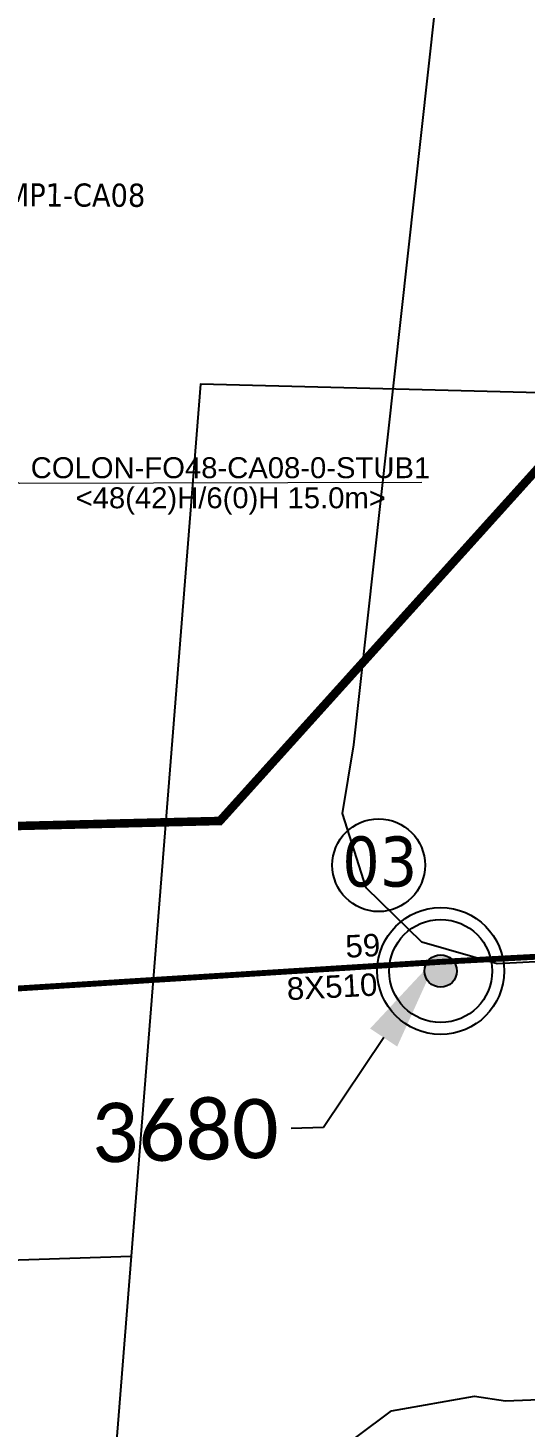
# Model space of a CAD drawing. Header units: millimetres. Extents: x -76.52126 to -76.51707, y 3.41842 to 3.42185.
# Drawn here: x -76.5195611 to -76.5194857, y 3.4202805 to 3.420493 of the extents above; entities that cross this region are included whole.
import ezdxf
from ezdxf import colors
from ezdxf.entities.mleader import LeaderData, LeaderLine
from ezdxf.enums import TextEntityAlignment as Align
from ezdxf.math import Vec2, Vec3

# ---------------------------------------------------------------- set-up
doc = ezdxf.new("R2010")
doc.units = ezdxf.units.MM
doc.linetypes.add('DASHED', pattern=[0.75, 0.5, -0.25])
for name, color, linetype in [('.AL LIMITE', 104, 'Continuous'), ('ABSCISA 48H', 1, 'Continuous'), ('CARTOGRAFIA', 252, 'Continuous'), ('COBERTURA CTO', 30, 'Continuous'), ('COBERTURA EMPALME', 2, 'Continuous'), ('EMP FTTH 144 H', 3, 'Continuous'), ('EMP FTTH 288 H', 3, 'Continuous'), ('POSTE EMCALI ENERGIA', 7, 'Continuous'), ('PUNTO CARTERA', 7, 'Continuous')]:
    doc.layers.add(name, color=color, linetype=linetype)
for name, color, linetype, lineweight in [('CB 48 H AER', 1, 'DASHED', 60), ('MARQUILLA STUB', 1, 'Continuous', 15), ('MARQUILLA STUB 48', 1, 'Continuous', 15)]:
    doc.layers.add(name, color=color, linetype=linetype, lineweight=lineweight)
doc.styles.add('Arial', font='arial.ttf')
doc.styles.add('Legend', font='calibri.ttf')
doc.styles.get("Standard").update_dxf_attribs({"font": 'arial.ttf'})
doc.styles.add('TAHOMA', font='tahoma.ttf')
doc.styles.add('TEXT VARIOS', font='tahoma.ttf', dxfattribs={"height": 0.3})

# ---------------------------------------------------------------- blocks, each defined once
blk = doc.blocks.new('EMP 288 H')
at = {"layer": 'EMP FTTH 288 H', "lineweight": 0}
h = blk.add_hatch(color=3, dxfattribs=at)
h.dxf.hatch_style = 1
h.paths.add_polyline_path([(-0.5770110365701839, -0.9515924686565995), (0.5611100033856926, -0.9610543826129287), (1.817981043483741e-10, 1.456146314637863e-10)])
h.paths.add_polyline_path([(1.817981459817375e-10, 1.456147424860887e-10), (0.5770110366865991, 0.951592468540184), (-0.5611100029200315, 0.9610543827293441)])
h = blk.add_hatch(color=3, dxfattribs=at)
h.dxf.hatch_style = 1
h.paths.add_polyline_path([(-0.9515924687730148, 0.5770110364537686), (-0.9610543826129287, -0.5611100032692774), (-1.370681346202218e-11, -5.174838335619825e-11)])
h.paths.add_polyline_path([(-1.370692448432465e-11, -5.174843886734948e-11), (0.9515924681909382, -0.577011036220938), (0.9610543829621747, 0.561110003385693)])
at = {"layer": 'EMP FTTH 288 H', "color": 3, "lineweight": 0}
for points in [[(-0.5770110365701839, -0.9515924686565995), (0.5611100033856928, -0.9610543826129287), (-0.5611100029200315, 0.9610543827293441), (0.5770110366865993, 0.9515924685401842)], [(-0.9515924687730148, 0.5770110364537686), (-0.9610543826129287, -0.5611100032692775), (0.9610543829621747, 0.5611100033856928), (0.9515924681909382, -0.577011036220938)]]:
    blk.add_lwpolyline(points, close=True, dxfattribs=at)
at = {"layer": 'EMP FTTH 288 H', "color": 3, "lineweight": 0, "style": 'TEXT VARIOS'}
for tag, p, height, rotation in [('CAPACIDAD', (-1.130268636858091, 2.538122346624732), 0.3482938376358117, 359.838245458723), ('CONSECUTIVO', (-1.144993636989966, 2.005244484520517), 0.3482938376358118, 359.9990779355788), ('MARCACION', (-1.050944172195159, 1.379094659583643), 0.3482938376358117, 0.1404788781123046)]:
    blk.add_attdef(tag, p, '', height=height, rotation=rotation, dxfattribs=at)
blk = doc.blocks.new('PUNTO CARTERA')
blk.add_circle((-5.020778246489499e-07, 5.015703301580743e-07), 1.85590673389413e-05)
at = {"style": 'TAHOMA'}
blk.add_attdef('11', (-1.506643124571383e-05, -8.025511332387936e-06), '', height=2e-05, dxfattribs=at)
blk = doc.blocks.new('EMP288 H')
at = {"layer": 'EMP FTTH 144 H', "lineweight": 0}
h = blk.add_hatch(color=3, dxfattribs=at)
h.dxf.hatch_style = 1
h.paths.add_polyline_path([(-0.5600421733101584, -0.8092789997742891), (0.3884106666669496, -0.8041008545249149), (-0.09016676788402123, -0.009738076098766868)])
h.paths.add_polyline_path([(-0.09016676788402123, -0.009738076098766868), (0.3797086373092853, 0.78980284746034), (-0.568744202784238, 0.7846247023273811)])
h.paths.add_polyline_path([(0.9813967045052223, -0.009738076098766868), (0.4461144965030499, -0.3406021854305088), (-0.08979378041063768, -0.0104874524684071)])
h = blk.add_hatch(color=3, dxfattribs=at)
h.dxf.hatch_style = 1
h.paths.add_polyline_path([(0.4456149682523929, 0.3788463903194845), (0.4456149682523929, -0.00973807621518219), (0.981396704388807, -0.009738076098766868)], flags=17)
h.paths.add_polyline_path([(0.981396704388807, -0.009738076098766868), (0.4456149682523929, -0.00973807621518219), (0.4456149682523929, -0.341615006297399)], flags=17)
h.paths.add_polyline_path([(0.4456149682523929, -0.00973807621518219), (-0.09016676788402123, -0.00973807621518219), (0.4456149682523929, -0.341615006297399)], flags=17)
h.paths.add_polyline_path([(0.5115212991955005, -0.8092789997742891), (1.459974139172608, -0.8041008545249149), (0.9813967045052223, -0.009738076098766868)])
h.paths.add_polyline_path([(0.9813967045052223, -0.009738076098766868), (1.451272109814944, 0.78980284746034), (0.5028192697214209, 0.7846247023273811)])
h.paths.add_polyline_path([(0.4456149682523929, 0.3788463903194845), (-0.09016676788402123, -0.00973807621518219), (0.4456149682523929, -0.00973807621518219)], flags=17)
h.paths.add_polyline_path([(0.4456149682523929, 0.3788463903194845), (0.4456149682523929, -0.00973807621518219)], flags=16)
edge = h.paths.add_edge_path(flags=16)
edge.add_line((-0.09016676788402123, -0.00973807621518219), (0.445614968320637, -0.009738076172750354))
edge.add_line((-0.09016676788402123, -0.00973807621518219), (0.4456149683334036, -0.3416150062427974))
edge.add_line((0.4456149682523929, -0.00973807621518219), (0.4456149682523929, -0.3416150062852292))
edge = h.paths.add_edge_path()
edge.add_line((0.9813967045052223, -0.009738076098766868), (-0.09016676790409406, -0.00973807618363054))
edge.add_line((0.4456149682523929, 0.3788463903194845), (-0.0901667679522653, -0.009738076208805069))
edge.add_line((0.981396704388807, -0.009738076098766868), (0.4456149682807649, 0.3788463903446591))
edge = h.paths.add_edge_path()
edge.add_line((0.4456149682523929, -0.341615006297399), (0.9813967043476683, -0.009738076184920175))
edge.add_line((0.981396704388807, -0.009738076098766868), (0.4456149682807649, 0.3788463903446591))
edge.add_line((0.4456149682523929, -0.00973807621518219), (0.4456149682523929, 0.3788463902706756))
edge.add_line((0.4456149682523929, -0.00973807621518219), (0.4456149682523929, -0.3416150062852292))
h.paths.add_polyline_path([(-0.09016676788402123, -0.00973807621518219), (0.4456149682523929, -0.341615006297399), (0.9813967045052223, -0.009738076098766868)])
h = blk.add_hatch(color=3, dxfattribs=at)
h.dxf.hatch_style = 1
h.paths.add_polyline_path([(0.5028162652747952, -0.805341197787822), (1.451272257196742, -0.8099056461640082), (0.9808796083675944, -0.01066892247650841)])
h.paths.add_polyline_path([(0.9808796083675944, -0.01066892247650841), (1.458942951111148, 0.7840033528348052), (0.5104869590727859, 0.7885678013274067)])
h.paths.add_polyline_path([(2.052386549010897, -0.02167581094432691), (1.513734009641247, -0.347024151966945), (0.9812448787857093, -0.01142209049318055)])
h = blk.add_hatch(color=3, dxfattribs=at)
h.dxf.hatch_style = 1
h.paths.add_polyline_path([(1.517178440641636, 0.3788463904358998), (1.517178440641636, -0.009738076098766868), (2.052960176661635, -0.009738076098766868)], flags=17)
h.paths.add_polyline_path([(2.052960176661635, -0.009738076098766868), (1.517178440758052, -0.009738076098766868), (1.517178440758052, -0.3416150061809837)], flags=17)
h.paths.add_polyline_path([(1.517178440758052, -0.009738076098766868), (0.9813967045052223, -0.009738076098766868), (1.517178440758052, -0.3416150061809837)], flags=17)
h.paths.add_polyline_path([(1.583084771584744, -0.8092789996578738), (2.531537611678267, -0.8041008545249149), (2.052960176894466, -0.009738076098766868)])
h.paths.add_polyline_path([(2.052960176894466, -0.009738076098766868), (2.522835582204188, 0.78980284746034), (1.57438274222708, 0.7846247023273811)])
h.paths.add_polyline_path([(1.517178440641636, 0.3788463904358998), (0.9813967045052223, -0.009738076098766868), (1.517178440758052, -0.009738076098766868)], flags=17)
h.paths.add_polyline_path([(1.517178440641636, 0.3788463904358998), (1.517178440641636, -0.009738076098766868)], flags=16)
edge = h.paths.add_edge_path(flags=16)
edge.add_line((0.9813967045052223, -0.009738076098766868), (1.517178440709881, -0.009738076056335032))
edge.add_line((0.9813967045052223, -0.009738076098766868), (1.517178440722647, -0.3416150061263821))
edge.add_line((1.517178440758052, -0.009738076098766868), (1.517178440758052, -0.3416150061688139))
edge = h.paths.add_edge_path()
edge.add_line((2.052960176894466, -0.009738076098766868), (0.9813967044851495, -0.00973807618363054))
edge.add_line((1.517178440641636, 0.3788463904358998), (0.9813967044369782, -0.009738076092389747))
edge.add_line((2.052960176661635, -0.009738076098766868), (1.517178440553593, 0.3788463903446591))
edge = h.paths.add_edge_path()
edge.add_line((1.517178440758052, -0.3416150061809837), (2.052960176853327, -0.009738076068504853))
edge.add_line((2.052960176661635, -0.009738076098766868), (1.517178440553593, 0.3788463903446591))
edge.add_line((1.517178440641636, -0.009738076098766868), (1.517178440641636, 0.3788463903870909))
edge.add_line((1.517178440758052, -0.009738076098766868), (1.517178440758052, -0.3416150061688139))
h.paths.add_polyline_path([(0.9813967045052223, -0.009738076098766868), (1.517178440758052, -0.3416150061809837), (2.052960176894466, -0.009738076098766868)])
h = blk.add_hatch(color=3, dxfattribs=at)
h.dxf.hatch_style = 1
h.paths.add_polyline_path([(-0.8897076915595434, 0.4601373291527473), (-0.8845295463101692, -0.4883155110571913), (-0.09016676800043655, -0.009738076098766826)])
h = blk.add_hatch(color=3, dxfattribs=at)
h.dxf.hatch_style = 1
h.paths.add_polyline_path([(2.852501100453573, -0.4796134812920733), (2.847322955204199, 0.4688393588596576), (2.052960176894466, -0.009738075982351546)])
at = {"layer": 'EMP FTTH 144 H', "color": 3, "lineweight": 0}
for points in [[(-0.5600421733101584, -0.8092789997742891), (0.3884106666669496, -0.8041008544084995), (-0.568744202784238, 0.7846247023273811), (0.3797086373092853, 0.7898028475767553)], [(0.5115212991955005, -0.8092789997742891), (1.459974139172608, -0.8041008544084995), (0.5028192697214209, 0.7846247023273811), (1.451272109814944, 0.7898028475767553)], [(1.583084771584744, -0.8092789996578738), (2.531537611678267, -0.8041008544084995), (1.57438274222708, 0.7846247023273811), (2.522835582204188, 0.7898028475767553)], [(-0.8897076915595434, 0.4601373291527473), (-0.8845295463101692, -0.4883155110571913), (-0.09016676800043655, -0.009738076098766868), (-0.09016676800043655, -0.009738076098766868)], [(2.852501100453573, -0.4796134812920734), (2.847322955204199, 0.4688393588596576), (2.052960176894466, -0.009738075982351546), (2.052960176894466, -0.009738075982351546)]]:
    blk.add_lwpolyline(points, close=True, dxfattribs=at)
at = {"layer": 'EMP FTTH 144 H', "color": 3, "lineweight": 0, "style": 'TEXT VARIOS'}
for tag, p in [('CONSECUTIVO', (-0.5778453832603745, 1.562237744540869)), ('MARCACION', (-0.5677418492845945, 1.115173891799021)), ('CAPACIDAD', (-0.5778453832603745, -1.25630721173253))]:
    blk.add_attdef(tag, p, '', height=0.2902448646965102, rotation=0.3128072419533598, dxfattribs=at)
blk = doc.blocks.new('MARQUILLA STUB 48')
at = {"layer": 'MARQUILLA STUB 48', "style": 'Arial'}
for tag, p in [('IDENTIFICACIONCABLEFIBRA', (0, -1.402538520373125)), ('CAPACIDADFIBRA', (-4.547e-13, -3.479462953005943)), ('NOMENCLATURA_ATP', (-4.547e-13, -6.086781208700778))]:
    blk.add_attdef(tag, text='', height=1.6, dxfattribs=at).set_placement(p, align=Align.MIDDLE)
blk = doc.blocks.new('POSTE EMCALI ENERGIA')
h = blk.add_hatch(color=0)
h.dxf.hatch_style = 1
edge = h.paths.add_edge_path()
edge.add_arc((0, 0), 0.4317225846467996, 0, 360)
at = {"color": 0}
for radius in [1.37560418800724, 0.4317225846467996]:
    blk.add_circle((0, 0), radius, dxfattribs=at)
for tag, p in [('NODO', (1.750531847689672, -1.245275313217235)), ('CONSEC', (1.750531847689672, -2.745275313217235))]:
    blk.add_attdef(tag, p, '', height=1, dxfattribs=at)

msp = doc.modelspace()

# ---------------------------------------------------------------- linework, layer by layer
at = {"layer": '.AL LIMITE'}
msp.add_circle((-76.51949849732222, 3.420349858213106), 9.629229316614785e-06, dxfattribs=at)
at = {"layer": 'CARTOGRAFIA'}
for points in [[(-76.51947048698861, 3.420351965135181), (-76.5194899271541, 3.42035097511018), (-76.51950135724695, 3.420354215152313), (-76.51950981730846, 3.420362495221182), (-76.51951341733587, 3.420373745306845), (-76.51951170732576, 3.420384185403803), (-76.51946337692283, 3.420821318970978)], [(-76.51950936731959, 3.420054422706583), (-76.51951710736688, 3.4200540626922), (-76.51954086755944, 3.420085292964925), (-76.51952205740457, 3.420264124419758), (-76.51951620737458, 3.420275464494464), (-76.51950594728481, 3.420283114581819), (-76.51949334717432, 3.420285364569848), (-76.51948866714741, 3.420284644570186), (-76.5190187733046, 3.420303094739777)]]:
    msp.add_lwpolyline(points, dxfattribs=at)
at = {"layer": 'CB 48 H AER', "ltscale": 3e-05, "const_width": 8.916348428658831e-07}
msp.add_lwpolyline([(-76.51969582515547, 3.420338826303043), (-76.51969582515547, 3.420338826303043), (-76.5194983980336, 3.420351257597217), (-76.51922006603789, 3.420366096896899)], dxfattribs=at)
at = {"layer": 'COBERTURA CTO'}
for points in [[(-76.51924422162045, 3.42045204126441), (-76.5194736268233, 3.420437350629411), (-76.51953495020751, 3.420438891527168), (-76.51955598659805, 3.420174288330029), (-76.51954192390912, 3.420173003515968), (-76.5194992890876, 3.420173117529314), (-76.51927308702687, 3.420184727347417), (-76.5192111608514, 3.420185140680017), (-76.51927308702687, 3.420184727347417), (-76.51927328208188, 3.420187699798246), (-76.5192659610992, 3.42022864856133), (-76.51926002496697, 3.420261851381495), (-76.5192516937397, 3.420388246178275)], [(-76.51995680852923, 3.419778379985813), (-76.51995238038143, 3.41983634654059), (-76.51994839949583, 3.419888458182298), (-76.51994448593831, 3.419939688472708), (-76.51994057859264, 3.419990837418821), (-76.51993069393319, 3.419991278866631), (-76.51971133519436, 3.420001075717094), (-76.51970497485235, 3.420069200620103), (-76.51968905438588, 3.420237350375258), (-76.5196852207493, 3.420302024381611), (-76.51954546840278, 3.420306589928598), (-76.51955598659805, 3.420174288330029), (-76.51956313125737, 3.420075528290338), (-76.51956461762637, 3.420024624701339), (-76.51934321415428, 3.420034639347589), (-76.51935331683234, 3.419834080703707), (-76.51954422341367, 3.419825337573796), (-76.51955285445291, 3.419825255119006), (-76.51966485124575, 3.419791504837461)]]:
    msp.add_lwpolyline(points, close=True, dxfattribs=at)
at = {"layer": 'COBERTURA EMPALME', "const_width": 1.296613031525144e-06}
msp.add_lwpolyline([(-76.51737120527802, 3.420332711820861), (-76.51880355113498, 3.420441610424203), (-76.51882958327118, 3.420446289717484), (-76.51885072100414, 3.420487438736625), (-76.5189643090794, 3.420470248486743), (-76.51907285208894, 3.4204611591228), (-76.51905881156287, 3.420642403735934), (-76.51915851950676, 3.420621937137679), (-76.51922630524422, 3.42060500465743), (-76.51924422161841, 3.420452041264637), (-76.51947363979633, 3.42043733378557), (-76.5195320167183, 3.420372629323422), (-76.5195320167183, 3.420372629323422), (-76.51967281849142, 3.420369138908994), (-76.51967281849142, 3.420369138908994), (-76.5196548254466, 3.420595275034314), (-76.5198675965259, 3.42058096331027), (-76.51987198839396, 3.420580667896841), (-76.52005101219532, 3.420568611564589), (-76.52016305724823, 3.420561065859031), (-76.52021762627368, 3.420558186512265)], dxfattribs=at)
at = {"layer": 'MARQUILLA STUB', "color": 1}
msp.add_lwpolyline([(-76.51950137878768, 3.42042396653071), (-76.51956241328594, 3.420423854555852), (-76.51956780314178, 3.420426303913973)], dxfattribs=at)

# ---------------------------------------------------------------- block references
at = {"layer": 'EMP FTTH 288 H'}
for name, p, xscale, yscale, zscale, rotation, values in [('EMP 288 H', (-76.51957294625251, 3.420451998622011), 1.007547397133004e-05, 1.007547397133004e-05, 1.007547397133004e-05, 359.6577878258855, {'CONSECUTIVO': 'EMP1-08', 'MARCACION': 'COLON-EMP1-CA08', 'CAPACIDAD': '288 H'}), ('EMP288 H', (-76.51961785563647, 3.420409488903347), 1.304763813872716e-05, 1.304763813872716e-05, 1.304763813872716e-05, 358.9765308746663, {'CONSECUTIVO': 'EMP2-08', 'MARCACION': 'COLON-EMP2-CA08', 'CAPACIDAD': '288 H'})]:
    msp.add_blockref(name, p, dxfattribs=dict(at, xscale=xscale, yscale=yscale, zscale=zscale, rotation=rotation)).add_auto_attribs(values)
at = {"layer": 'MARQUILLA STUB 48'}
ref = msp.add_blockref('MARQUILLA STUB 48', (-76.51953041261702, 3.420429016862411), dxfattribs=dict(at, xscale=1.985069822116307e-06, yscale=1.985069822116307e-06, zscale=1.985069822116307e-06))
ref.add_attrib('IDENTIFICACIONCABLEFIBRA', 'COLON-FO48-CA08-0-STUB1', dxfattribs={"color": 0, "height": 3.176111715386089e-06, "style": 'Arial'}).set_placement((-76.51953041261702, 3.420426232725566), align=Align.MIDDLE)
ref.add_attrib('CAPACIDADFIBRA', '<48(42)H/6(0)H 15.0m>', dxfattribs={"color": 0, "height": 3.176111715386089e-06, "style": 'Arial'}).set_placement((-76.5195303700278, 3.42042127204595), align=Align.MIDDLE)
at = {"layer": 'POSTE EMCALI ENERGIA'}
ref = msp.add_blockref('POSTE EMCALI ENERGIA', (-76.51949849732222, 3.420349858213106), dxfattribs=dict(at, xscale=5.681082891849181e-06, yscale=5.681082891849181e-06, zscale=5.681082891849181e-06, rotation=3.079416408836697))
ref.add_attrib('NODO', '8X510', (-76.5195217755808, 3.42034543746217), dxfattribs={"height": 3.408649735109509e-06, "rotation": 2.968645668584212})
ref.add_attrib('CONSEC', '59', (-76.51951287916455, 3.420351870998072), dxfattribs={"height": 3.408649735109509e-06, "rotation": 2.968645668584212})
at = {"layer": 'PUNTO CARTERA', "lineweight": 20}
ref = msp.add_blockref('PUNTO CARTERA', (-76.5195077244693, 3.420365731307407), dxfattribs=dict(at, xscale=0.3794113758997775, yscale=0.3794113758997775, zscale=0.3794113758997775))
ref.add_attrib('11', '03', (-76.51951344084469, 3.420362686337054), dxfattribs={"lineweight": 40, "height": 7.588227517995547e-06, "style": 'TAHOMA'})

# ---------------------------------------------------------------- leaders
at = {"layer": 'ABSCISA 48H', "ltscale": 3e-05}
ml = msp.add_multileader_mtext('Standard', dxfattribs=at)
ml.set_content('3680', color=256, style='Legend')
ml.set_leader_properties()
ml.build(insert=Vec2(0, 0))
ml.multileader.update_dxf_attribs({"text_left_attachment_type": 2, "text_right_attachment_type": 2, "dogleg_length": 0.36, "arrow_head_size": 1.5e-05})
ctx = ml.context
ctx.base_point, ctx.char_height, ctx.arrow_head_size, ctx.landing_gap_size, ctx.plane_origin, ctx.plane_x_axis, ctx.plane_y_axis = Vec3(-76.51955339743108, 3.420325097855443), 9e-06, 1.5e-05, 2.326797930947557e-06, Vec3(-76.51912705293131, 3.420107047432912), Vec3(0.999622685372428, 0.02746792472714015), Vec3(-0.02746792472714015, 0.999622685372428)
ctx.left_attachment, ctx.right_attachment, ctx.text_align_type = 2, 2, 1
notes = []
notes.append((ctx, [(1, (1, 1, 0), (-76.51951626483711, 3.420326118195729), (-0.999622685372428, -0.02746792472714015), 4.953014079732101e-06, [(0, [(-76.51949882656587, 3.420352246089518)], 0, [])])]))
ctx.mtext.insert, ctx.mtext.text_direction, ctx.mtext.rotation, ctx.mtext.alignment, ctx.mtext.flow_direction = Vec3(-76.51953743335497, 3.420330149030597), Vec3(0.999622685372428, 0.02746792472714015), 0.02747137993188835, 2, 5
for ctx, leaders in notes:
    for number, flags, end, landing, length, lines in leaders:
        leader = LeaderData()
        leader.index, (leader.has_last_leader_line, leader.has_dogleg_vector, leader.attachment_direction) = number, flags
        leader.last_leader_point, leader.dogleg_vector, leader.dogleg_length = Vec3(end), Vec3(landing), length
        for number, points, colour, breaks in lines:
            line = LeaderLine()
            line.index, line.vertices, line.color, line.breaks = number, Vec3.list(points), colors.encode_raw_color(colour), breaks
            leader.lines.append(line)
        ctx.leaders.append(leader)

doc.saveas('drawing.dxf')
